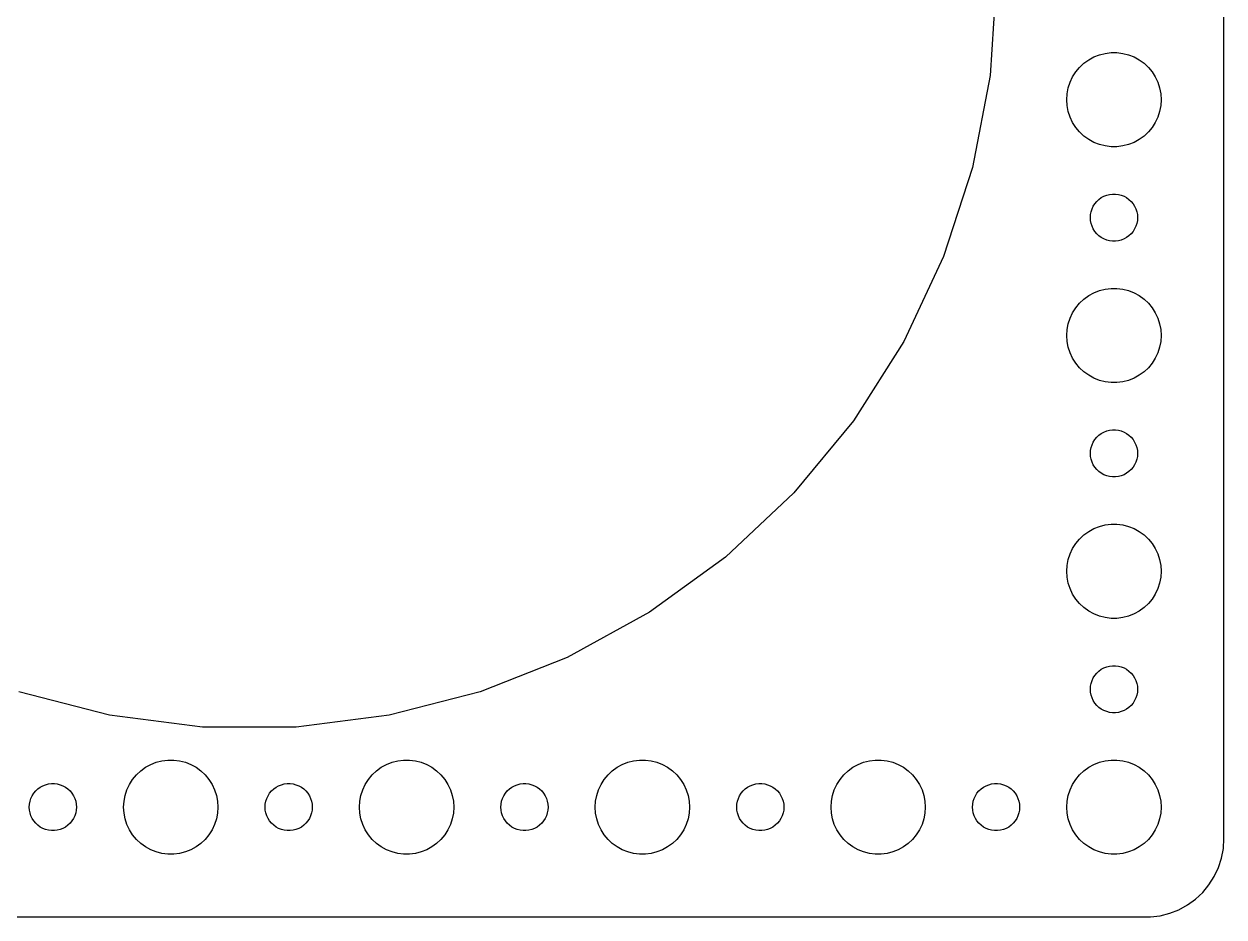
# Model space of a CAD drawing. Header units: metres. Extents: x -262 to 262, y -59 to 59.
# Drawn here: x 185.7 to 262, y -59.5 to -2.7 of the extents above; entities that cross this region are included whole.
import ezdxf

# ---------------------------------------------------------------- set-up
doc = ezdxf.new("R2010")
doc.units = ezdxf.units.M

msp = doc.modelspace()

# ---------------------------------------------------------------- linework, layer by layer
for p, q in [((262, -54.5), (262, 54.5)), ((247.5, 0), (247.125, -5.95332)), ((254.073, -4.64682), (254.438, -4.55313)), ((254.438, -4.55313), (254.812, -4.50591)), ((254.812, -4.50591), (255.188, -4.50591)), ((255.188, -4.50591), (255.562, -4.55313)), ((255.562, -4.55313), (255.927, -4.64682)), ((252.813, -5.44635), (253.088, -5.18845)), ((253.088, -5.18845), (253.393, -4.96701)), ((253.393, -4.96701), (253.723, -4.78551)), ((253.723, -4.78551), (254.073, -4.64682)), ((255.927, -4.64682), (256.277, -4.78551)), ((256.277, -4.78551), (256.607, -4.96701)), ((256.607, -4.96701), (256.912, -5.18845)), ((256.912, -5.18845), (257.187, -5.44635)), ((247.125, -5.95332), (246.008, -11.8128)), ((252.211, -6.39561), (252.371, -6.05473)), ((252.371, -6.05473), (252.573, -5.73663)), ((252.573, -5.73663), (252.813, -5.44635)), ((257.187, -5.44635), (257.427, -5.73663)), ((257.427, -5.73663), (257.629, -6.05473)), ((257.629, -6.05473), (257.789, -6.39561)), ((252.024, -7.12399), (252.094, -6.75392)), ((252.094, -6.75392), (252.211, -6.39561)), ((257.789, -6.39561), (257.906, -6.75392)), ((257.906, -6.75392), (257.976, -7.12399)), ((252, -7.5), (252.024, -7.12399)), ((252.024, -7.87599), (252, -7.5)), ((257.976, -7.12399), (258, -7.5)), ((258, -7.5), (257.976, -7.87599)), ((252.094, -8.24606), (252.024, -7.87599)), ((252.211, -8.60437), (252.094, -8.24606)), ((257.906, -8.24606), (257.789, -8.60437)), ((257.976, -7.87599), (257.906, -8.24606)), ((252.371, -8.94525), (252.211, -8.60437)), ((252.573, -9.26335), (252.371, -8.94525)), ((257.629, -8.94525), (257.427, -9.26335)), ((257.789, -8.60437), (257.629, -8.94525)), ((252.813, -9.55363), (252.573, -9.26335)), ((253.088, -9.81154), (252.813, -9.55363)), ((253.393, -10.033), (253.088, -9.81154)), ((256.912, -9.81154), (256.607, -10.033)), ((257.187, -9.55363), (256.912, -9.81154)), ((257.427, -9.26335), (257.187, -9.55363)), ((253.723, -10.2145), (253.393, -10.033)), ((254.073, -10.3532), (253.723, -10.2145)), ((254.438, -10.4469), (254.073, -10.3532)), ((254.812, -10.4941), (254.438, -10.4469)), ((255.188, -10.4941), (254.812, -10.4941)), ((255.562, -10.4469), (255.188, -10.4941)), ((255.927, -10.3532), (255.562, -10.4469)), ((256.277, -10.2145), (255.927, -10.3532)), ((256.607, -10.033), (256.277, -10.2145)), ((246.008, -11.8128), (244.164, -17.4859)), ((254.044, -13.8442), (254.196, -13.7335)), ((254.196, -13.7335), (254.361, -13.6427)), ((254.361, -13.6427), (254.536, -13.5734)), ((254.536, -13.5734), (254.719, -13.5266)), ((254.719, -13.5266), (254.906, -13.5029)), ((254.906, -13.5029), (255.094, -13.5029)), ((255.094, -13.5029), (255.281, -13.5266)), ((255.281, -13.5266), (255.464, -13.5734)), ((255.464, -13.5734), (255.639, -13.6427)), ((255.639, -13.6427), (255.804, -13.7335)), ((255.804, -13.7335), (255.956, -13.8442)), ((253.547, -14.627), (253.605, -14.4478)), ((253.605, -14.4478), (253.686, -14.2774)), ((253.686, -14.2774), (253.786, -14.1183)), ((253.786, -14.1183), (253.907, -13.9732)), ((253.907, -13.9732), (254.044, -13.8442)), ((255.956, -13.8442), (256.093, -13.9732)), ((256.093, -13.9732), (256.214, -14.1183)), ((256.214, -14.1183), (256.314, -14.2774)), ((256.314, -14.2774), (256.395, -14.4478)), ((256.395, -14.4478), (256.453, -14.627)), ((253.5, -15), (253.512, -14.812)), ((253.512, -15.188), (253.5, -15)), ((253.512, -14.812), (253.547, -14.627)), ((253.547, -15.373), (253.512, -15.188)), ((256.453, -14.627), (256.488, -14.812)), ((256.488, -15.188), (256.453, -15.373)), ((256.488, -14.812), (256.5, -15)), ((256.5, -15), (256.488, -15.188)), ((253.605, -15.5522), (253.547, -15.373)), ((253.686, -15.7226), (253.605, -15.5522)), ((253.786, -15.8817), (253.686, -15.7226)), ((253.907, -16.0268), (253.786, -15.8817)), ((254.044, -16.1558), (253.907, -16.0268)), ((256.093, -16.0268), (255.956, -16.1558)), ((256.214, -15.8817), (256.093, -16.0268)), ((256.314, -15.7226), (256.214, -15.8817)), ((256.395, -15.5522), (256.314, -15.7226)), ((256.453, -15.373), (256.395, -15.5522)), ((254.196, -16.2665), (254.044, -16.1558)), ((254.361, -16.3572), (254.196, -16.2665)), ((254.536, -16.4266), (254.361, -16.3572)), ((254.719, -16.4734), (254.536, -16.4266)), ((254.906, -16.497), (254.719, -16.4734)), ((255.094, -16.497), (254.906, -16.497)), ((255.281, -16.4734), (255.094, -16.497)), ((255.464, -16.4266), (255.281, -16.4734)), ((255.639, -16.3572), (255.464, -16.4266)), ((255.804, -16.2665), (255.639, -16.3572)), ((255.956, -16.1558), (255.804, -16.2665)), ((244.164, -17.4859), (241.625, -22.8833)), ((253.393, -19.967), (253.723, -19.7855)), ((253.723, -19.7855), (254.073, -19.6468)), ((254.073, -19.6468), (254.438, -19.5531)), ((254.438, -19.5531), (254.812, -19.5059)), ((254.812, -19.5059), (255.188, -19.5059)), ((255.188, -19.5059), (255.562, -19.5531)), ((255.562, -19.5531), (255.927, -19.6468)), ((255.927, -19.6468), (256.277, -19.7855)), ((256.277, -19.7855), (256.607, -19.967)), ((252.573, -20.7366), (252.813, -20.4464)), ((252.813, -20.4464), (253.088, -20.1884)), ((253.088, -20.1884), (253.393, -19.967)), ((256.607, -19.967), (256.912, -20.1884)), ((256.912, -20.1884), (257.187, -20.4464)), ((257.187, -20.4464), (257.427, -20.7366)), ((252.211, -21.3956), (252.371, -21.0547)), ((252.371, -21.0547), (252.573, -20.7366)), ((257.427, -20.7366), (257.629, -21.0547)), ((257.629, -21.0547), (257.789, -21.3956)), ((252, -22.5), (252.024, -22.124)), ((252.024, -22.124), (252.094, -21.7539)), ((252.094, -21.7539), (252.211, -21.3956)), ((257.789, -21.3956), (257.906, -21.7539)), ((257.906, -21.7539), (257.976, -22.124)), ((257.976, -22.124), (258, -22.5)), ((241.625, -22.8833), (238.428, -27.9198)), ((252.024, -22.876), (252, -22.5)), ((252.094, -23.2461), (252.024, -22.876)), ((257.976, -22.876), (257.906, -23.2461)), ((258, -22.5), (257.976, -22.876)), ((252.211, -23.6044), (252.094, -23.2461)), ((252.371, -23.9453), (252.211, -23.6044)), ((257.789, -23.6044), (257.629, -23.9453)), ((257.906, -23.2461), (257.789, -23.6044)), ((252.573, -24.2634), (252.371, -23.9453)), ((252.813, -24.5536), (252.573, -24.2634)), ((257.427, -24.2634), (257.187, -24.5536)), ((257.629, -23.9453), (257.427, -24.2634)), ((253.088, -24.8115), (252.813, -24.5536)), ((253.393, -25.033), (253.088, -24.8115)), ((253.723, -25.2145), (253.393, -25.033)), ((256.607, -25.033), (256.277, -25.2145)), ((256.912, -24.8115), (256.607, -25.033)), ((257.187, -24.5536), (256.912, -24.8115)), ((254.073, -25.3532), (253.723, -25.2145)), ((254.438, -25.4469), (254.073, -25.3532)), ((254.812, -25.4941), (254.438, -25.4469)), ((255.188, -25.4941), (254.812, -25.4941)), ((255.562, -25.4469), (255.188, -25.4941)), ((255.927, -25.3532), (255.562, -25.4469)), ((256.277, -25.2145), (255.927, -25.3532)), ((238.428, -27.9198), (234.626, -32.516)), ((253.786, -29.1183), (253.907, -28.9732)), ((253.907, -28.9732), (254.044, -28.8442)), ((254.044, -28.8442), (254.196, -28.7335)), ((254.196, -28.7335), (254.361, -28.6427)), ((254.361, -28.6427), (254.536, -28.5734)), ((254.536, -28.5734), (254.719, -28.5266)), ((254.719, -28.5266), (254.906, -28.503)), ((254.906, -28.503), (255.094, -28.503)), ((255.094, -28.503), (255.281, -28.5266)), ((255.281, -28.5266), (255.464, -28.5734)), ((255.464, -28.5734), (255.639, -28.6427)), ((255.639, -28.6427), (255.804, -28.7335)), ((255.804, -28.7335), (255.956, -28.8442)), ((255.956, -28.8442), (256.093, -28.9732)), ((256.093, -28.9732), (256.214, -29.1183)), ((253.512, -29.812), (253.547, -29.627)), ((253.547, -29.627), (253.605, -29.4478)), ((253.605, -29.4478), (253.686, -29.2774)), ((253.686, -29.2774), (253.786, -29.1183)), ((256.214, -29.1183), (256.314, -29.2774)), ((256.314, -29.2774), (256.395, -29.4478)), ((256.395, -29.4478), (256.453, -29.627)), ((256.453, -29.627), (256.488, -29.812)), ((253.5, -30), (253.512, -29.812)), ((253.512, -30.188), (253.5, -30)), ((253.547, -30.373), (253.512, -30.188)), ((253.605, -30.5522), (253.547, -30.373)), ((256.453, -30.373), (256.395, -30.5522)), ((256.488, -30.188), (256.453, -30.373)), ((256.488, -29.812), (256.5, -30)), ((256.5, -30), (256.488, -30.188)), ((253.686, -30.7226), (253.605, -30.5522)), ((253.786, -30.8817), (253.686, -30.7226)), ((253.907, -31.0268), (253.786, -30.8817)), ((254.044, -31.1558), (253.907, -31.0268)), ((254.196, -31.2665), (254.044, -31.1558)), ((254.361, -31.3572), (254.196, -31.2665)), ((255.804, -31.2665), (255.639, -31.3572)), ((255.956, -31.1558), (255.804, -31.2665)), ((256.093, -31.0268), (255.956, -31.1558)), ((256.214, -30.8817), (256.093, -31.0268)), ((256.314, -30.7226), (256.214, -30.8817)), ((256.395, -30.5522), (256.314, -30.7226)), ((254.536, -31.4266), (254.361, -31.3572)), ((254.719, -31.4734), (254.536, -31.4266)), ((254.906, -31.497), (254.719, -31.4734)), ((255.094, -31.497), (254.906, -31.497)), ((255.281, -31.4734), (255.094, -31.497)), ((255.464, -31.4266), (255.281, -31.4734)), ((255.639, -31.3572), (255.464, -31.4266)), ((234.626, -32.516), (230.278, -36.5994)), ((253.088, -35.1885), (253.393, -34.967)), ((253.393, -34.967), (253.723, -34.7855)), ((253.723, -34.7855), (254.073, -34.6468)), ((254.073, -34.6468), (254.438, -34.5531)), ((254.438, -34.5531), (254.812, -34.5059)), ((254.812, -34.5059), (255.188, -34.5059)), ((255.188, -34.5059), (255.562, -34.5531)), ((255.562, -34.5531), (255.927, -34.6468)), ((255.927, -34.6468), (256.277, -34.7855)), ((256.277, -34.7855), (256.607, -34.967)), ((256.607, -34.967), (256.912, -35.1885)), ((252.371, -36.0547), (252.573, -35.7366)), ((252.573, -35.7366), (252.813, -35.4464)), ((252.813, -35.4464), (253.088, -35.1885)), ((256.912, -35.1885), (257.187, -35.4464)), ((257.187, -35.4464), (257.427, -35.7366)), ((257.427, -35.7366), (257.629, -36.0547)), ((230.278, -36.5994), (225.452, -40.1056)), ((252.094, -36.7539), (252.211, -36.3956)), ((252.211, -36.3956), (252.371, -36.0547)), ((257.629, -36.0547), (257.789, -36.3956)), ((257.789, -36.3956), (257.906, -36.7539)), ((252, -37.5), (252.024, -37.124)), ((252.024, -37.124), (252.094, -36.7539)), ((257.906, -36.7539), (257.976, -37.124)), ((257.976, -37.124), (258, -37.5)), ((252.024, -37.876), (252, -37.5)), ((252.094, -38.2461), (252.024, -37.876)), ((257.976, -37.876), (257.906, -38.2461)), ((258, -37.5), (257.976, -37.876)), ((252.211, -38.6044), (252.094, -38.2461)), ((252.371, -38.9453), (252.211, -38.6044)), ((257.789, -38.6044), (257.629, -38.9453)), ((257.906, -38.2461), (257.789, -38.6044)), ((252.573, -39.2634), (252.371, -38.9453)), ((252.813, -39.5536), (252.573, -39.2634)), ((253.088, -39.8115), (252.813, -39.5536)), ((257.187, -39.5536), (256.912, -39.8115)), ((257.427, -39.2634), (257.187, -39.5536)), ((257.629, -38.9453), (257.427, -39.2634)), ((225.452, -40.1056), (220.225, -42.9793)), ((253.393, -40.033), (253.088, -39.8115)), ((253.723, -40.2145), (253.393, -40.033)), ((254.073, -40.3532), (253.723, -40.2145)), ((254.438, -40.4469), (254.073, -40.3532)), ((254.812, -40.4941), (254.438, -40.4469)), ((255.562, -40.4469), (255.188, -40.4941)), ((255.927, -40.3532), (255.562, -40.4469)), ((256.277, -40.2145), (255.927, -40.3532)), ((256.607, -40.033), (256.277, -40.2145)), ((256.912, -39.8115), (256.607, -40.033)), ((255.188, -40.4941), (254.812, -40.4941)), ((220.225, -42.9793), (214.678, -45.1752)), ((254.719, -43.5266), (254.906, -43.503)), ((254.906, -43.503), (255.094, -43.503)), ((255.094, -43.503), (255.281, -43.5266)), ((253.686, -44.2774), (253.786, -44.1183)), ((253.786, -44.1183), (253.907, -43.9732)), ((253.907, -43.9732), (254.044, -43.8442)), ((254.044, -43.8442), (254.196, -43.7335)), ((254.196, -43.7335), (254.361, -43.6428)), ((254.361, -43.6428), (254.536, -43.5734)), ((254.536, -43.5734), (254.719, -43.5266)), ((255.281, -43.5266), (255.464, -43.5734)), ((255.464, -43.5734), (255.639, -43.6428)), ((255.639, -43.6428), (255.804, -43.7335)), ((255.804, -43.7335), (255.956, -43.8442)), ((255.956, -43.8442), (256.093, -43.9732)), ((256.093, -43.9732), (256.214, -44.1183)), ((256.214, -44.1183), (256.314, -44.2774)), ((253.5, -45), (253.512, -44.812)), ((253.512, -45.188), (253.5, -45)), ((253.512, -44.812), (253.547, -44.627)), ((253.547, -44.627), (253.605, -44.4478)), ((253.605, -44.4478), (253.686, -44.2774)), ((256.314, -44.2774), (256.395, -44.4478)), ((256.395, -44.4478), (256.453, -44.627)), ((256.453, -44.627), (256.488, -44.812)), ((256.488, -44.812), (256.5, -45)), ((256.5, -45), (256.488, -45.188)), ((191.099, -46.6586), (185.322, -45.1752)), ((214.678, -45.1752), (208.901, -46.6586)), ((253.547, -45.373), (253.512, -45.188)), ((253.605, -45.5522), (253.547, -45.373)), ((253.686, -45.7226), (253.605, -45.5522)), ((253.786, -45.8817), (253.686, -45.7226)), ((256.314, -45.7226), (256.214, -45.8817)), ((256.395, -45.5522), (256.314, -45.7226)), ((256.453, -45.373), (256.395, -45.5522)), ((256.488, -45.188), (256.453, -45.373)), ((253.907, -46.0268), (253.786, -45.8817)), ((254.044, -46.1558), (253.907, -46.0268)), ((254.196, -46.2665), (254.044, -46.1558)), ((254.361, -46.3572), (254.196, -46.2665)), ((254.536, -46.4266), (254.361, -46.3572)), ((254.719, -46.4734), (254.536, -46.4266)), ((254.906, -46.497), (254.719, -46.4734)), ((255.094, -46.497), (254.906, -46.497)), ((255.281, -46.4734), (255.094, -46.497)), ((255.464, -46.4266), (255.281, -46.4734)), ((255.639, -46.3572), (255.464, -46.4266)), ((255.804, -46.2665), (255.639, -46.3572)), ((255.956, -46.1558), (255.804, -46.2665)), ((256.093, -46.0268), (255.956, -46.1558)), ((256.214, -45.8817), (256.093, -46.0268)), ((197.017, -47.4063), (191.099, -46.6586)), ((208.901, -46.6586), (202.983, -47.4063)), ((202.983, -47.4063), (197.017, -47.4063)), ((194.073, -49.6468), (194.438, -49.5531)), ((194.438, -49.5531), (194.812, -49.5059)), ((194.812, -49.5059), (195.188, -49.5059)), ((195.188, -49.5059), (195.562, -49.5531)), ((195.562, -49.5531), (195.927, -49.6468)), ((209.073, -49.6468), (209.438, -49.5531)), ((209.438, -49.5531), (209.812, -49.5059)), ((209.812, -49.5059), (210.188, -49.5059)), ((210.188, -49.5059), (210.562, -49.5531)), ((210.562, -49.5531), (210.927, -49.6468)), ((224.073, -49.6468), (224.438, -49.5531)), ((224.438, -49.5531), (224.812, -49.5059)), ((224.812, -49.5059), (225.188, -49.5059)), ((225.188, -49.5059), (225.562, -49.5531)), ((225.562, -49.5531), (225.927, -49.6468)), ((239.073, -49.6468), (239.438, -49.5531)), ((239.438, -49.5531), (239.812, -49.5059)), ((239.812, -49.5059), (240.188, -49.5059)), ((240.188, -49.5059), (240.562, -49.5531)), ((240.562, -49.5531), (240.927, -49.6468)), ((254.073, -49.6468), (254.438, -49.5531)), ((254.438, -49.5531), (254.812, -49.5059)), ((254.812, -49.5059), (255.188, -49.5059)), ((255.188, -49.5059), (255.562, -49.5531)), ((255.562, -49.5531), (255.927, -49.6468)), ((192.813, -50.4464), (193.088, -50.1885)), ((193.088, -50.1885), (193.393, -49.967)), ((193.393, -49.967), (193.723, -49.7855)), ((193.723, -49.7855), (194.073, -49.6468)), ((195.927, -49.6468), (196.277, -49.7855)), ((196.277, -49.7855), (196.607, -49.967)), ((196.607, -49.967), (196.912, -50.1885)), ((196.912, -50.1885), (197.187, -50.4464)), ((207.813, -50.4464), (208.088, -50.1885)), ((208.088, -50.1885), (208.393, -49.967)), ((208.393, -49.967), (208.723, -49.7855)), ((208.723, -49.7855), (209.073, -49.6468)), ((210.927, -49.6468), (211.277, -49.7855)), ((211.277, -49.7855), (211.607, -49.967)), ((211.607, -49.967), (211.912, -50.1885)), ((211.912, -50.1885), (212.187, -50.4464)), ((222.813, -50.4464), (223.088, -50.1885)), ((223.088, -50.1885), (223.393, -49.967)), ((223.393, -49.967), (223.723, -49.7855)), ((223.723, -49.7855), (224.073, -49.6468)), ((225.927, -49.6468), (226.277, -49.7855)), ((226.277, -49.7855), (226.607, -49.967)), ((226.607, -49.967), (226.912, -50.1885)), ((226.912, -50.1885), (227.187, -50.4464)), ((237.813, -50.4464), (238.088, -50.1885)), ((238.088, -50.1885), (238.393, -49.967)), ((238.393, -49.967), (238.723, -49.7855)), ((238.723, -49.7855), (239.073, -49.6468)), ((240.927, -49.6468), (241.277, -49.7855)), ((241.277, -49.7855), (241.607, -49.967)), ((241.607, -49.967), (241.912, -50.1885)), ((241.912, -50.1885), (242.187, -50.4464)), ((252.813, -50.4464), (253.088, -50.1885)), ((253.088, -50.1885), (253.393, -49.967)), ((253.393, -49.967), (253.723, -49.7855)), ((253.723, -49.7855), (254.073, -49.6468)), ((255.927, -49.6468), (256.277, -49.7855)), ((256.277, -49.7855), (256.607, -49.967)), ((256.607, -49.967), (256.912, -50.1885)), ((256.912, -50.1885), (257.187, -50.4464)), ((186.696, -51.2335), (186.861, -51.1428)), ((186.861, -51.1428), (187.036, -51.0734)), ((187.036, -51.0734), (187.219, -51.0266)), ((187.219, -51.0266), (187.406, -51.003)), ((187.406, -51.003), (187.594, -51.003)), ((187.594, -51.003), (187.781, -51.0266)), ((187.781, -51.0266), (187.964, -51.0734)), ((187.964, -51.0734), (188.139, -51.1428)), ((188.139, -51.1428), (188.304, -51.2335)), ((192.211, -51.3956), (192.371, -51.0547)), ((192.371, -51.0547), (192.573, -50.7366)), ((192.573, -50.7366), (192.813, -50.4464)), ((197.187, -50.4464), (197.427, -50.7366)), ((197.427, -50.7366), (197.629, -51.0547)), ((197.629, -51.0547), (197.789, -51.3956)), ((201.696, -51.2335), (201.861, -51.1428)), ((201.861, -51.1428), (202.036, -51.0734)), ((202.036, -51.0734), (202.219, -51.0266)), ((202.219, -51.0266), (202.406, -51.003)), ((202.406, -51.003), (202.594, -51.003)), ((202.594, -51.003), (202.781, -51.0266)), ((202.781, -51.0266), (202.964, -51.0734)), ((202.964, -51.0734), (203.139, -51.1428)), ((203.139, -51.1428), (203.304, -51.2335)), ((207.211, -51.3956), (207.371, -51.0547)), ((207.371, -51.0547), (207.573, -50.7366)), ((207.573, -50.7366), (207.813, -50.4464)), ((212.187, -50.4464), (212.427, -50.7366)), ((212.427, -50.7366), (212.629, -51.0547)), ((212.629, -51.0547), (212.789, -51.3956)), ((216.696, -51.2335), (216.861, -51.1428)), ((216.861, -51.1428), (217.036, -51.0734)), ((217.036, -51.0734), (217.219, -51.0266)), ((217.219, -51.0266), (217.406, -51.003)), ((217.406, -51.003), (217.594, -51.003)), ((217.594, -51.003), (217.781, -51.0266)), ((217.781, -51.0266), (217.964, -51.0734)), ((217.964, -51.0734), (218.139, -51.1428)), ((218.139, -51.1428), (218.304, -51.2335)), ((222.211, -51.3956), (222.371, -51.0547)), ((222.371, -51.0547), (222.573, -50.7366)), ((222.573, -50.7366), (222.813, -50.4464)), ((227.187, -50.4464), (227.427, -50.7366)), ((227.427, -50.7366), (227.629, -51.0547)), ((227.629, -51.0547), (227.789, -51.3956)), ((231.696, -51.2335), (231.861, -51.1428)), ((231.861, -51.1428), (232.036, -51.0734)), ((232.036, -51.0734), (232.219, -51.0266)), ((232.219, -51.0266), (232.406, -51.003)), ((232.406, -51.003), (232.594, -51.003)), ((232.594, -51.003), (232.781, -51.0266)), ((232.781, -51.0266), (232.964, -51.0734)), ((232.964, -51.0734), (233.139, -51.1428)), ((233.139, -51.1428), (233.304, -51.2335)), ((237.211, -51.3956), (237.371, -51.0547)), ((237.371, -51.0547), (237.573, -50.7366)), ((237.573, -50.7366), (237.813, -50.4464)), ((242.187, -50.4464), (242.427, -50.7366)), ((242.427, -50.7366), (242.629, -51.0547)), ((242.629, -51.0547), (242.789, -51.3956)), ((246.696, -51.2335), (246.861, -51.1428)), ((246.861, -51.1428), (247.036, -51.0734)), ((247.036, -51.0734), (247.219, -51.0266)), ((247.219, -51.0266), (247.406, -51.003)), ((247.406, -51.003), (247.594, -51.003)), ((247.594, -51.003), (247.781, -51.0266)), ((247.781, -51.0266), (247.964, -51.0734)), ((247.964, -51.0734), (248.139, -51.1428)), ((248.139, -51.1428), (248.304, -51.2335)), ((252.211, -51.3956), (252.371, -51.0547)), ((252.371, -51.0547), (252.573, -50.7366)), ((252.573, -50.7366), (252.813, -50.4464)), ((257.187, -50.4464), (257.427, -50.7366)), ((257.427, -50.7366), (257.629, -51.0547)), ((257.629, -51.0547), (257.789, -51.3956)), ((186.105, -51.9478), (186.186, -51.7774)), ((186.186, -51.7774), (186.286, -51.6183)), ((186.286, -51.6183), (186.407, -51.4732)), ((186.407, -51.4732), (186.544, -51.3442)), ((186.544, -51.3442), (186.696, -51.2335)), ((188.304, -51.2335), (188.456, -51.3442)), ((188.456, -51.3442), (188.593, -51.4732)), ((188.593, -51.4732), (188.714, -51.6183)), ((188.714, -51.6183), (188.814, -51.7774)), ((188.814, -51.7774), (188.895, -51.9478)), ((192.024, -52.124), (192.094, -51.7539)), ((192.094, -51.7539), (192.211, -51.3956)), ((197.789, -51.3956), (197.906, -51.7539)), ((197.906, -51.7539), (197.976, -52.124)), ((201.105, -51.9478), (201.186, -51.7774)), ((201.186, -51.7774), (201.286, -51.6183)), ((201.286, -51.6183), (201.407, -51.4732)), ((201.407, -51.4732), (201.544, -51.3442)), ((201.544, -51.3442), (201.696, -51.2335)), ((203.304, -51.2335), (203.456, -51.3442)), ((203.456, -51.3442), (203.593, -51.4732)), ((203.593, -51.4732), (203.714, -51.6183)), ((203.714, -51.6183), (203.814, -51.7774)), ((203.814, -51.7774), (203.895, -51.9478)), ((207.024, -52.124), (207.094, -51.7539)), ((207.094, -51.7539), (207.211, -51.3956)), ((212.789, -51.3956), (212.906, -51.7539)), ((212.906, -51.7539), (212.976, -52.124)), ((216.105, -51.9478), (216.186, -51.7774)), ((216.186, -51.7774), (216.286, -51.6183)), ((216.286, -51.6183), (216.407, -51.4732)), ((216.407, -51.4732), (216.544, -51.3442)), ((216.544, -51.3442), (216.696, -51.2335)), ((218.304, -51.2335), (218.456, -51.3442)), ((218.456, -51.3442), (218.593, -51.4732)), ((218.593, -51.4732), (218.714, -51.6183)), ((218.714, -51.6183), (218.814, -51.7774)), ((218.814, -51.7774), (218.895, -51.9478)), ((222.024, -52.124), (222.094, -51.7539)), ((222.094, -51.7539), (222.211, -51.3956)), ((227.789, -51.3956), (227.906, -51.7539)), ((227.906, -51.7539), (227.976, -52.124)), ((231.105, -51.9478), (231.186, -51.7774)), ((231.186, -51.7774), (231.286, -51.6183)), ((231.286, -51.6183), (231.407, -51.4732)), ((231.407, -51.4732), (231.544, -51.3442)), ((231.544, -51.3442), (231.696, -51.2335)), ((233.304, -51.2335), (233.456, -51.3442)), ((233.456, -51.3442), (233.593, -51.4732)), ((233.593, -51.4732), (233.714, -51.6183)), ((233.714, -51.6183), (233.814, -51.7774)), ((233.814, -51.7774), (233.895, -51.9478)), ((237.024, -52.124), (237.094, -51.7539)), ((237.094, -51.7539), (237.211, -51.3956)), ((242.789, -51.3956), (242.906, -51.7539)), ((242.906, -51.7539), (242.976, -52.124)), ((246.105, -51.9478), (246.186, -51.7774)), ((246.186, -51.7774), (246.286, -51.6183)), ((246.286, -51.6183), (246.407, -51.4732)), ((246.407, -51.4732), (246.544, -51.3442)), ((246.544, -51.3442), (246.696, -51.2335)), ((248.304, -51.2335), (248.456, -51.3442)), ((248.456, -51.3442), (248.593, -51.4732)), ((248.593, -51.4732), (248.714, -51.6183)), ((248.714, -51.6183), (248.814, -51.7774)), ((248.814, -51.7774), (248.895, -51.9478)), ((252.024, -52.124), (252.094, -51.7539)), ((252.094, -51.7539), (252.211, -51.3956)), ((257.789, -51.3956), (257.906, -51.7539)), ((257.906, -51.7539), (257.976, -52.124)), ((186, -52.5), (186.012, -52.312)), ((186.012, -52.688), (186, -52.5)), ((186.012, -52.312), (186.047, -52.127)), ((186.047, -52.127), (186.105, -51.9478)), ((188.895, -51.9478), (188.953, -52.127)), ((188.953, -52.127), (188.988, -52.312)), ((188.988, -52.312), (189, -52.5)), ((189, -52.5), (188.988, -52.688)), ((192, -52.5), (192.024, -52.124)), ((192.024, -52.876), (192, -52.5)), ((197.976, -52.124), (198, -52.5)), ((198, -52.5), (197.976, -52.876)), ((201, -52.5), (201.012, -52.312)), ((201.012, -52.688), (201, -52.5)), ((201.012, -52.312), (201.047, -52.127)), ((201.047, -52.127), (201.105, -51.9478)), ((203.895, -51.9478), (203.953, -52.127)), ((203.953, -52.127), (203.988, -52.312)), ((203.988, -52.312), (204, -52.5)), ((204, -52.5), (203.988, -52.688)), ((207, -52.5), (207.024, -52.124)), ((207.024, -52.876), (207, -52.5)), ((212.976, -52.124), (213, -52.5)), ((213, -52.5), (212.976, -52.876)), ((216, -52.5), (216.012, -52.312)), ((216.012, -52.688), (216, -52.5)), ((216.012, -52.312), (216.047, -52.127)), ((216.047, -52.127), (216.105, -51.9478)), ((218.895, -51.9478), (218.953, -52.127)), ((218.953, -52.127), (218.988, -52.312)), ((218.988, -52.312), (219, -52.5)), ((219, -52.5), (218.988, -52.688)), ((222, -52.5), (222.024, -52.124)), ((222.024, -52.876), (222, -52.5)), ((227.976, -52.124), (228, -52.5)), ((228, -52.5), (227.976, -52.876)), ((231, -52.5), (231.012, -52.312)), ((231.012, -52.688), (231, -52.5)), ((231.012, -52.312), (231.047, -52.127)), ((231.047, -52.127), (231.105, -51.9478)), ((233.895, -51.9478), (233.953, -52.127)), ((233.953, -52.127), (233.988, -52.312)), ((233.988, -52.312), (234, -52.5)), ((234, -52.5), (233.988, -52.688)), ((237, -52.5), (237.024, -52.124)), ((237.024, -52.876), (237, -52.5)), ((242.976, -52.124), (243, -52.5)), ((243, -52.5), (242.976, -52.876)), ((246, -52.5), (246.012, -52.312)), ((246.012, -52.688), (246, -52.5)), ((246.012, -52.312), (246.047, -52.127)), ((246.047, -52.127), (246.105, -51.9478)), ((248.895, -51.9478), (248.953, -52.127)), ((248.953, -52.127), (248.988, -52.312)), ((248.988, -52.312), (249, -52.5)), ((249, -52.5), (248.988, -52.688)), ((252, -52.5), (252.024, -52.124)), ((252.024, -52.876), (252, -52.5)), ((257.976, -52.124), (258, -52.5)), ((258, -52.5), (257.976, -52.876)), ((186.047, -52.873), (186.012, -52.688)), ((186.105, -53.0522), (186.047, -52.873)), ((186.186, -53.2226), (186.105, -53.0522)), ((186.286, -53.3817), (186.186, -53.2226)), ((186.407, -53.5268), (186.286, -53.3817)), ((188.714, -53.3817), (188.593, -53.5268)), ((188.814, -53.2226), (188.714, -53.3817)), ((188.895, -53.0522), (188.814, -53.2226)), ((188.953, -52.873), (188.895, -53.0522)), ((188.988, -52.688), (188.953, -52.873)), ((192.094, -53.2461), (192.024, -52.876)), ((192.211, -53.6044), (192.094, -53.2461)), ((197.906, -53.2461), (197.789, -53.6044)), ((197.976, -52.876), (197.906, -53.2461)), ((201.047, -52.873), (201.012, -52.688)), ((201.105, -53.0522), (201.047, -52.873)), ((201.186, -53.2226), (201.105, -53.0522)), ((201.286, -53.3817), (201.186, -53.2226)), ((201.407, -53.5268), (201.286, -53.3817)), ((203.714, -53.3817), (203.593, -53.5268)), ((203.814, -53.2226), (203.714, -53.3817)), ((203.895, -53.0522), (203.814, -53.2226)), ((203.953, -52.873), (203.895, -53.0522)), ((203.988, -52.688), (203.953, -52.873)), ((207.094, -53.2461), (207.024, -52.876)), ((207.211, -53.6044), (207.094, -53.2461)), ((212.906, -53.2461), (212.789, -53.6044)), ((212.976, -52.876), (212.906, -53.2461)), ((216.047, -52.873), (216.012, -52.688)), ((216.105, -53.0522), (216.047, -52.873)), ((216.186, -53.2226), (216.105, -53.0522)), ((216.286, -53.3817), (216.186, -53.2226)), ((216.407, -53.5268), (216.286, -53.3817)), ((218.714, -53.3817), (218.593, -53.5268)), ((218.814, -53.2226), (218.714, -53.3817)), ((218.895, -53.0522), (218.814, -53.2226)), ((218.953, -52.873), (218.895, -53.0522)), ((218.988, -52.688), (218.953, -52.873)), ((222.094, -53.2461), (222.024, -52.876)), ((222.211, -53.6044), (222.094, -53.2461)), ((227.906, -53.2461), (227.789, -53.6044)), ((227.976, -52.876), (227.906, -53.2461)), ((231.047, -52.873), (231.012, -52.688)), ((231.105, -53.0522), (231.047, -52.873)), ((231.186, -53.2226), (231.105, -53.0522)), ((231.286, -53.3817), (231.186, -53.2226)), ((231.407, -53.5268), (231.286, -53.3817)), ((233.714, -53.3817), (233.593, -53.5268)), ((233.814, -53.2226), (233.714, -53.3817)), ((233.895, -53.0522), (233.814, -53.2226)), ((233.953, -52.873), (233.895, -53.0522)), ((233.988, -52.688), (233.953, -52.873)), ((237.094, -53.2461), (237.024, -52.876)), ((237.211, -53.6044), (237.094, -53.2461)), ((242.906, -53.2461), (242.789, -53.6044)), ((242.976, -52.876), (242.906, -53.2461)), ((246.047, -52.873), (246.012, -52.688)), ((246.105, -53.0522), (246.047, -52.873)), ((246.186, -53.2226), (246.105, -53.0522)), ((246.286, -53.3817), (246.186, -53.2226)), ((246.407, -53.5268), (246.286, -53.3817)), ((248.714, -53.3817), (248.593, -53.5268)), ((248.814, -53.2226), (248.714, -53.3817)), ((248.895, -53.0522), (248.814, -53.2226)), ((248.953, -52.873), (248.895, -53.0522)), ((248.988, -52.688), (248.953, -52.873)), ((252.094, -53.2461), (252.024, -52.876)), ((252.211, -53.6044), (252.094, -53.2461)), ((257.906, -53.2461), (257.789, -53.6044)), ((257.976, -52.876), (257.906, -53.2461)), ((186.544, -53.6558), (186.407, -53.5268)), ((186.696, -53.7665), (186.544, -53.6558)), ((186.861, -53.8572), (186.696, -53.7665)), ((187.036, -53.9266), (186.861, -53.8572)), ((187.219, -53.9734), (187.036, -53.9266)), ((187.406, -53.997), (187.219, -53.9734)), ((187.594, -53.997), (187.406, -53.997)), ((187.781, -53.9734), (187.594, -53.997)), ((187.964, -53.9266), (187.781, -53.9734)), ((188.139, -53.8572), (187.964, -53.9266)), ((188.304, -53.7665), (188.139, -53.8572)), ((188.456, -53.6558), (188.304, -53.7665)), ((188.593, -53.5268), (188.456, -53.6558)), ((192.371, -53.9453), (192.211, -53.6044)), ((192.573, -54.2634), (192.371, -53.9453)), ((197.629, -53.9453), (197.427, -54.2634)), ((197.789, -53.6044), (197.629, -53.9453)), ((201.544, -53.6558), (201.407, -53.5268)), ((201.696, -53.7665), (201.544, -53.6558)), ((201.861, -53.8572), (201.696, -53.7665)), ((202.036, -53.9266), (201.861, -53.8572)), ((202.219, -53.9734), (202.036, -53.9266)), ((202.406, -53.997), (202.219, -53.9734)), ((202.594, -53.997), (202.406, -53.997)), ((202.781, -53.9734), (202.594, -53.997)), ((202.964, -53.9266), (202.781, -53.9734)), ((203.139, -53.8572), (202.964, -53.9266)), ((203.304, -53.7665), (203.139, -53.8572)), ((203.456, -53.6558), (203.304, -53.7665)), ((203.593, -53.5268), (203.456, -53.6558)), ((207.371, -53.9453), (207.211, -53.6044)), ((207.573, -54.2634), (207.371, -53.9453)), ((212.629, -53.9453), (212.427, -54.2634)), ((212.789, -53.6044), (212.629, -53.9453)), ((216.544, -53.6558), (216.407, -53.5268)), ((216.696, -53.7665), (216.544, -53.6558)), ((216.861, -53.8572), (216.696, -53.7665)), ((217.036, -53.9266), (216.861, -53.8572)), ((217.219, -53.9734), (217.036, -53.9266)), ((217.406, -53.997), (217.219, -53.9734)), ((217.594, -53.997), (217.406, -53.997)), ((217.781, -53.9734), (217.594, -53.997)), ((217.964, -53.9266), (217.781, -53.9734)), ((218.139, -53.8572), (217.964, -53.9266)), ((218.304, -53.7665), (218.139, -53.8572)), ((218.456, -53.6558), (218.304, -53.7665)), ((218.593, -53.5268), (218.456, -53.6558)), ((222.371, -53.9453), (222.211, -53.6044)), ((222.573, -54.2634), (222.371, -53.9453)), ((227.629, -53.9453), (227.427, -54.2634)), ((227.789, -53.6044), (227.629, -53.9453)), ((231.544, -53.6558), (231.407, -53.5268)), ((231.696, -53.7665), (231.544, -53.6558)), ((231.861, -53.8572), (231.696, -53.7665)), ((232.036, -53.9266), (231.861, -53.8572)), ((232.219, -53.9734), (232.036, -53.9266)), ((232.406, -53.997), (232.219, -53.9734)), ((232.594, -53.997), (232.406, -53.997)), ((232.781, -53.9734), (232.594, -53.997)), ((232.964, -53.9266), (232.781, -53.9734)), ((233.139, -53.8572), (232.964, -53.9266)), ((233.304, -53.7665), (233.139, -53.8572)), ((233.456, -53.6558), (233.304, -53.7665)), ((233.593, -53.5268), (233.456, -53.6558)), ((237.371, -53.9453), (237.211, -53.6044)), ((237.573, -54.2634), (237.371, -53.9453)), ((242.629, -53.9453), (242.427, -54.2634)), ((242.789, -53.6044), (242.629, -53.9453)), ((246.544, -53.6558), (246.407, -53.5268)), ((246.696, -53.7665), (246.544, -53.6558)), ((246.861, -53.8572), (246.696, -53.7665)), ((247.036, -53.9266), (246.861, -53.8572)), ((247.219, -53.9734), (247.036, -53.9266)), ((247.406, -53.997), (247.219, -53.9734)), ((247.594, -53.997), (247.406, -53.997)), ((247.781, -53.9734), (247.594, -53.997)), ((247.964, -53.9266), (247.781, -53.9734)), ((248.139, -53.8572), (247.964, -53.9266)), ((248.304, -53.7665), (248.139, -53.8572)), ((248.456, -53.6558), (248.304, -53.7665)), ((248.593, -53.5268), (248.456, -53.6558)), ((252.371, -53.9453), (252.211, -53.6044)), ((252.573, -54.2634), (252.371, -53.9453)), ((257.629, -53.9453), (257.427, -54.2634)), ((257.789, -53.6044), (257.629, -53.9453)), ((192.813, -54.5536), (192.573, -54.2634)), ((193.088, -54.8115), (192.813, -54.5536)), ((193.393, -55.033), (193.088, -54.8115)), ((196.912, -54.8115), (196.607, -55.033)), ((197.187, -54.5536), (196.912, -54.8115)), ((197.427, -54.2634), (197.187, -54.5536)), ((207.813, -54.5536), (207.573, -54.2634)), ((208.088, -54.8115), (207.813, -54.5536)), ((208.393, -55.033), (208.088, -54.8115)), ((211.912, -54.8115), (211.607, -55.033)), ((212.187, -54.5536), (211.912, -54.8115)), ((212.427, -54.2634), (212.187, -54.5536)), ((222.813, -54.5536), (222.573, -54.2634)), ((223.088, -54.8115), (222.813, -54.5536)), ((223.393, -55.033), (223.088, -54.8115)), ((226.912, -54.8115), (226.607, -55.033)), ((227.187, -54.5536), (226.912, -54.8115)), ((227.427, -54.2634), (227.187, -54.5536)), ((237.813, -54.5536), (237.573, -54.2634)), ((238.088, -54.8115), (237.813, -54.5536)), ((238.393, -55.033), (238.088, -54.8115)), ((241.912, -54.8115), (241.607, -55.033)), ((242.187, -54.5536), (241.912, -54.8115)), ((242.427, -54.2634), (242.187, -54.5536)), ((252.813, -54.5536), (252.573, -54.2634)), ((253.088, -54.8115), (252.813, -54.5536)), ((253.393, -55.033), (253.088, -54.8115)), ((256.912, -54.8115), (256.607, -55.033)), ((257.187, -54.5536), (256.912, -54.8115)), ((257.427, -54.2634), (257.187, -54.5536)), ((261.961, -55.1267), (262, -54.5)), ((193.723, -55.2145), (193.393, -55.033)), ((194.073, -55.3532), (193.723, -55.2145)), ((194.438, -55.4469), (194.073, -55.3532)), ((194.812, -55.4941), (194.438, -55.4469)), ((195.188, -55.4941), (194.812, -55.4941)), ((195.562, -55.4469), (195.188, -55.4941)), ((195.927, -55.3532), (195.562, -55.4469)), ((196.277, -55.2145), (195.927, -55.3532)), ((196.607, -55.033), (196.277, -55.2145)), ((208.723, -55.2145), (208.393, -55.033)), ((209.073, -55.3532), (208.723, -55.2145)), ((209.438, -55.4469), (209.073, -55.3532)), ((209.812, -55.4941), (209.438, -55.4469)), ((210.188, -55.4941), (209.812, -55.4941)), ((210.562, -55.4469), (210.188, -55.4941)), ((210.927, -55.3532), (210.562, -55.4469)), ((211.277, -55.2145), (210.927, -55.3532)), ((211.607, -55.033), (211.277, -55.2145)), ((223.723, -55.2145), (223.393, -55.033)), ((224.073, -55.3532), (223.723, -55.2145)), ((224.438, -55.4469), (224.073, -55.3532)), ((224.812, -55.4941), (224.438, -55.4469)), ((225.188, -55.4941), (224.812, -55.4941)), ((225.562, -55.4469), (225.188, -55.4941)), ((225.927, -55.3532), (225.562, -55.4469)), ((226.277, -55.2145), (225.927, -55.3532)), ((226.607, -55.033), (226.277, -55.2145)), ((238.723, -55.2145), (238.393, -55.033)), ((239.073, -55.3532), (238.723, -55.2145)), ((239.438, -55.4469), (239.073, -55.3532)), ((239.812, -55.4941), (239.438, -55.4469)), ((240.188, -55.4941), (239.812, -55.4941)), ((240.562, -55.4469), (240.188, -55.4941)), ((240.927, -55.3532), (240.562, -55.4469)), ((241.277, -55.2145), (240.927, -55.3532)), ((241.607, -55.033), (241.277, -55.2145)), ((253.723, -55.2145), (253.393, -55.033)), ((254.073, -55.3532), (253.723, -55.2145)), ((254.438, -55.4469), (254.073, -55.3532)), ((254.812, -55.4941), (254.438, -55.4469)), ((255.188, -55.4941), (254.812, -55.4941)), ((255.562, -55.4469), (255.188, -55.4941)), ((255.927, -55.3532), (255.562, -55.4469)), ((256.277, -55.2145), (255.927, -55.3532)), ((256.607, -55.033), (256.277, -55.2145)), ((261.843, -55.7434), (261.961, -55.1267)), ((261.382, -56.9088), (261.649, -56.3406)), ((261.649, -56.3406), (261.843, -55.7434)), ((261.045, -57.4389), (261.382, -56.9088)), ((260.187, -58.3526), (260.645, -57.9227)), ((260.645, -57.9227), (261.045, -57.4389)), ((259.129, -59.0241), (259.679, -58.7216)), ((259.679, -58.7216), (260.187, -58.3526)), ((-257.314, -59.4901), (257.314, -59.4901)), ((257.314, -59.4901), (257.937, -59.4114)), ((257.937, -59.4114), (258.545, -59.2553)), ((258.545, -59.2553), (259.129, -59.0241))]:
    msp.add_line(p, q)

doc.saveas('drawing.dxf')
